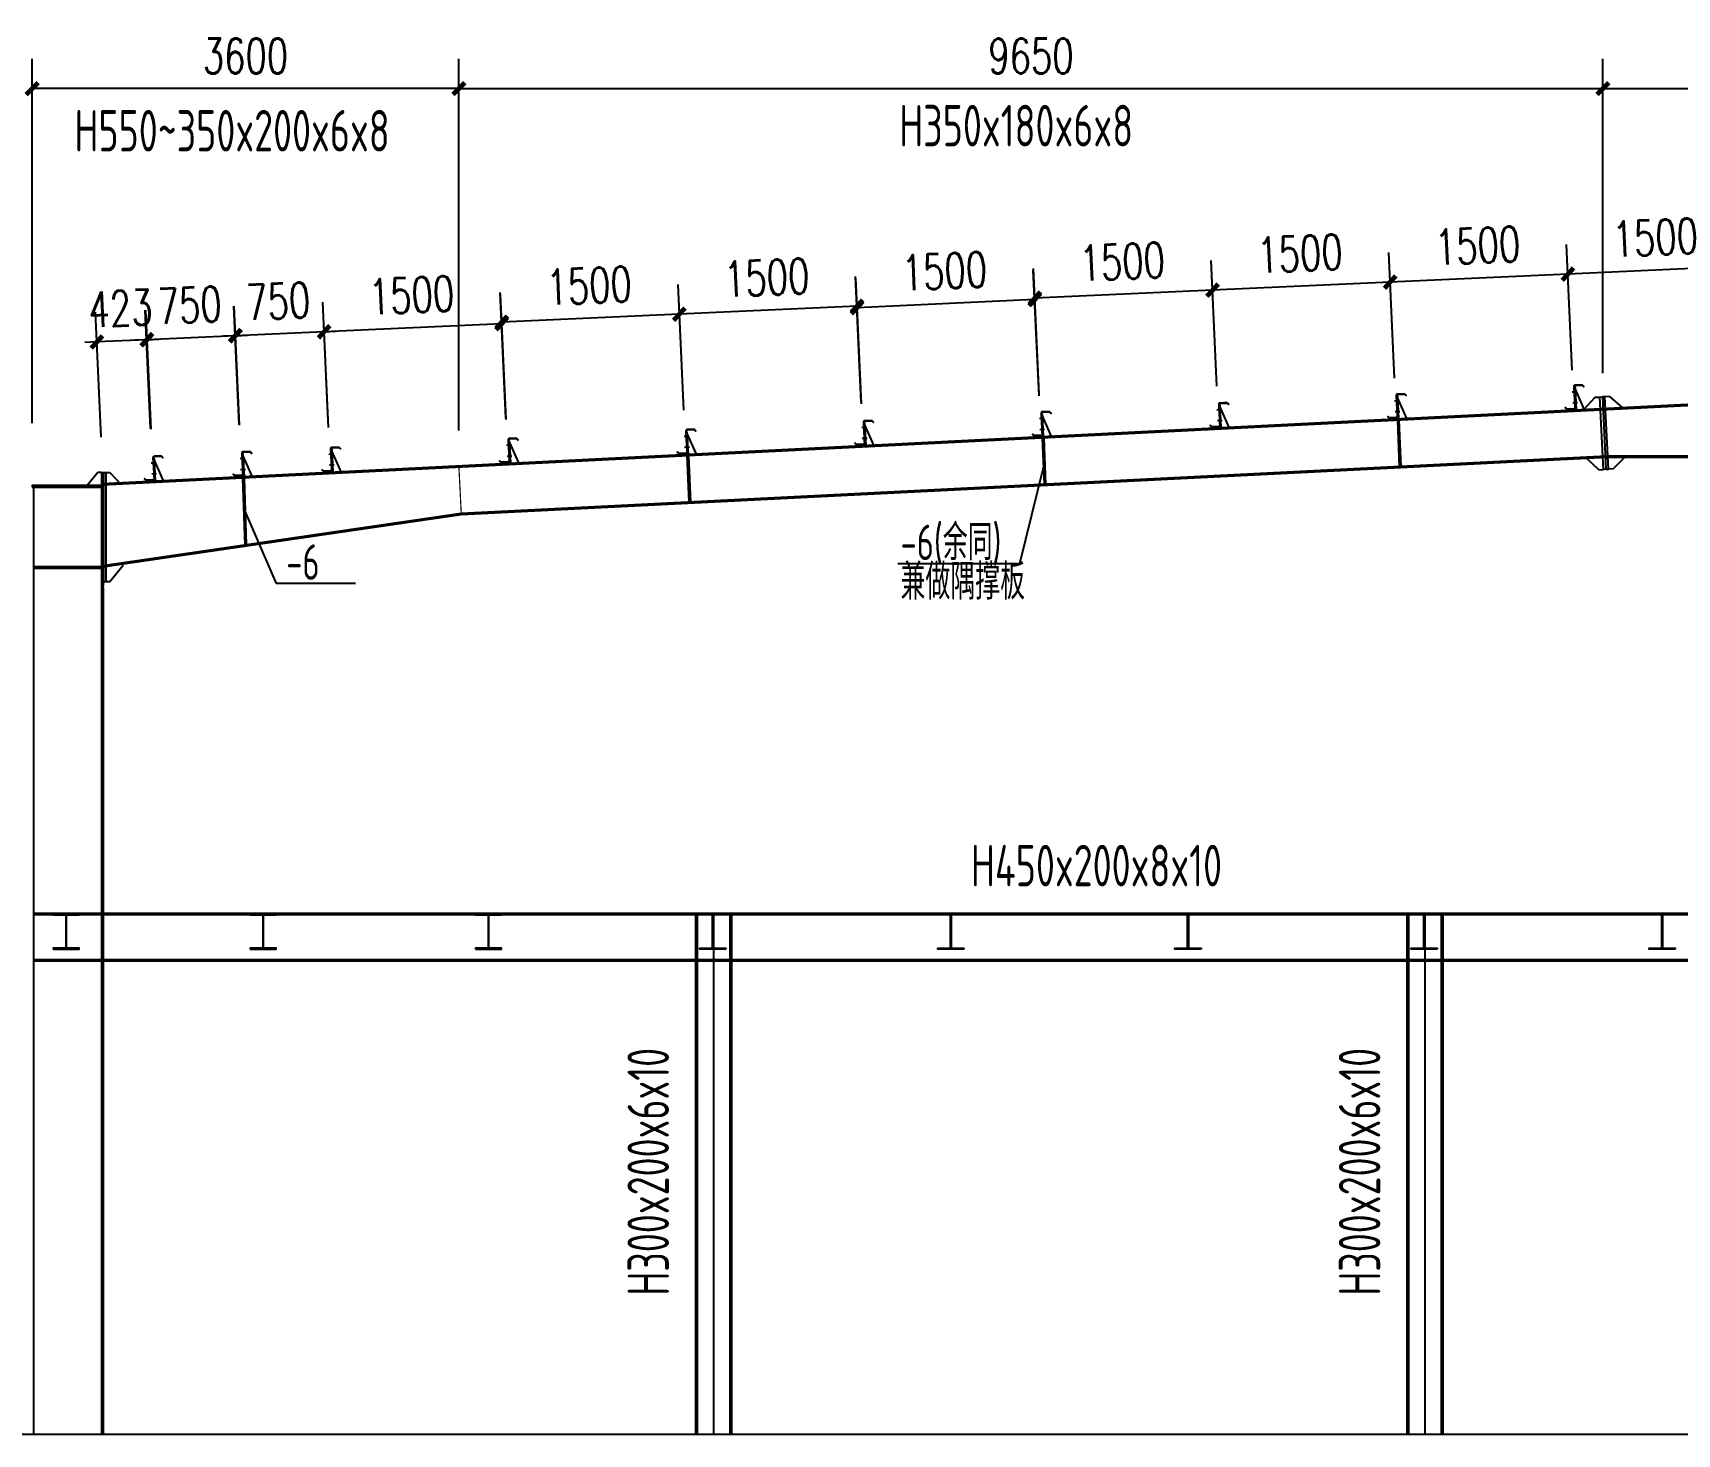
# Model space of a CAD drawing. Extents: x 180850 to 1400258, y 48356 to 327067.
# Drawn here: x 1297360 to 1311228, y 164274 to 176092 of the extents above; entities that cross this region are included whole.
import ezdxf

# ---------------------------------------------------------------- set-up
doc = ezdxf.new("R2010")
doc.units = 0
doc.header["$LTSCALE"] = 1000
for name, color, linetype in [('AXIS', 3, 'Continuous'), ('DOTE', 1, 'Continuous'), ('GL', 150, 'Continuous'), ('GZ', 50, 'Continuous'), ('LT', 27, 'Continuous'), ('PZ', 202, 'Continuous'), ('TEXT', 7, 'Continuous')]:
    doc.layers.add(name, color=color, linetype=linetype)
doc.styles.add('_TCH_DIM_T3', font='SIMPLEX', dxfattribs={"width": 0.705882, "bigfont": 'GBCBIG'})
doc.styles.add('TSSD_Norm', font='tssdeng.shx', dxfattribs={"bigfont": 'hztxt.shx'})
doc.dimstyles.new('TCH_100_1', dxfattribs={"dimtxt": 297.5, "dimasz": 100, "dimexe": 250, "dimexo": 300, "dimgap": 126.25, "dimtad": 1, "dimdec": 0, "dimzin": 0, "dimdsep": 46, "dimtxsty": '_TCH_DIM_T3', "dimblk": 'ARCHTICK', "dimcen": 0.09, "dimclrd": 126, "dimclre": 126, "dimclrt": 7, "dimazin": 2, "dimtfac": 1, "dimtdec": 0, "dimtix": 1, "dimtmove": 2, "dimatfit": 3, "dimfxl": 1, "dimtolj": 1, "dimtzin": 0, "dimarcsym": 0})

# ---------------------------------------------------------------- blocks, each defined once
blk = doc.blocks.new('_ArchTick')
at = {"color": 0, "linetype": 'ByBlock', "const_width": 0.4}
blk.add_lwpolyline([(-0.5, -0.5), (0.5, 0.5)], dxfattribs=at)
blk = doc.blocks.new('*D1932')
at = {"color": 126, "linetype": 'ByBlock', "lineweight": -2, "transparency": 16777216}
for p, q in [((1300953, 172739), (1300953, 175872)), ((1310603, 173222), (1310603, 175872)), ((1300953, 175622), (1310603, 175622))]:
    blk.add_line(p, q, dxfattribs=at)
at = {"layer": 'Defpoints', "color": 0, "linetype": 'ByBlock', "transparency": 16777216}
for p in [(1310603, 175622), (1310603, 172922), (1300953, 172439)]:
    blk.add_point(p, dxfattribs=at)
at = {"color": 126, "linetype": 'ByBlock', "lineweight": -2, "transparency": 16777216, "xscale": 100, "yscale": 100, "zscale": 100, "rotation": 180}
blk.add_blockref('_ArchTick', (1300953, 175622), dxfattribs=at)
at = {"color": 126, "linetype": 'ByBlock', "lineweight": -2, "transparency": 16777216, "xscale": 100, "yscale": 100, "zscale": 100}
blk.add_blockref('_ArchTick', (1310603, 175622), dxfattribs=at)
at = {"color": 7, "linetype": 'ByBlock', "transparency": 16777216, "insert": (1305778, 175897), "char_height": 297.5, "attachment_point": 5, "style": '_TCH_DIM_T3'}
blk.add_mtext('\\A1;9650', dxfattribs=at)
blk = doc.blocks.new('*D1933')
at = {"color": 126, "linetype": 'ByBlock', "lineweight": -2, "transparency": 16777216}
for p, q in [((1310603, 173222), (1310603, 175872)), ((1315103, 173965), (1315103, 175872)), ((1310603, 175622), (1315103, 175622))]:
    blk.add_line(p, q, dxfattribs=at)
at = {"layer": 'Defpoints', "color": 0, "linetype": 'ByBlock', "transparency": 16777216}
for p in [(1315103, 175622), (1315103, 173665), (1310603, 172922)]:
    blk.add_point(p, dxfattribs=at)
at = {"color": 126, "linetype": 'ByBlock', "lineweight": -2, "transparency": 16777216, "xscale": 100, "yscale": 100, "zscale": 100, "rotation": 180}
blk.add_blockref('_ArchTick', (1310603, 175622), dxfattribs=at)
at = {"color": 126, "linetype": 'ByBlock', "lineweight": -2, "transparency": 16777216, "xscale": 100, "yscale": 100, "zscale": 100}
blk.add_blockref('_ArchTick', (1315103, 175622), dxfattribs=at)
at = {"color": 7, "linetype": 'ByBlock', "transparency": 16777216, "insert": (1312853, 175897), "char_height": 297.5, "attachment_point": 5, "style": '_TCH_DIM_T3'}
blk.add_mtext('\\A1;4500', dxfattribs=at)
blk = doc.blocks.new('*D1936')
at = {"color": 126, "linetype": 'ByBlock', "lineweight": -2, "transparency": 16777216}
for p, q in [((1311842, 173315), (1311794, 174375)), ((1310343, 173248), (1310295, 174307)), ((1311805, 174125), (1310307, 174057))]:
    blk.add_line(p, q, dxfattribs=at)
at = {"layer": 'Defpoints', "color": 0, "linetype": 'ByBlock', "transparency": 16777216}
for p in [(1310307, 174057), (1310357, 172948, 0), (1311855, 173015, 0)]:
    blk.add_point(p, dxfattribs=at)
at = {"color": 126, "linetype": 'ByBlock', "lineweight": -2, "transparency": 16777216, "xscale": 100, "yscale": 100, "zscale": 100}
for p, rotation in [((1311805, 174125), 2.581565433477442), ((1310307, 174057), 182.5815654334774)]:
    blk.add_blockref('_ArchTick', p, dxfattribs=dict(at, rotation=rotation))
at = {"color": 7, "linetype": 'ByBlock', "transparency": 16777216, "insert": (1311044, 174366), "char_height": 297.5, "attachment_point": 5, "rotation": 2.5816, "style": '_TCH_DIM_T3'}
blk.add_mtext('\\A1;1500', dxfattribs=at)
blk = doc.blocks.new('*D1937')
at = {"color": 126, "linetype": 'ByBlock', "lineweight": -2, "transparency": 16777216}
for p, q in [((1308845, 173181), (1308797, 174239)), ((1310343, 173248), (1310295, 174307)), ((1310307, 174057), (1308808, 173990))]:
    blk.add_line(p, q, dxfattribs=at)
at = {"layer": 'Defpoints', "color": 0, "linetype": 'ByBlock', "transparency": 16777216}
for p in [(1308808, 173990), (1310357, 172948, 0), (1308858, 172882, 0)]:
    blk.add_point(p, dxfattribs=at)
at = {"color": 126, "linetype": 'ByBlock', "lineweight": -2, "transparency": 16777216, "xscale": 100, "yscale": 100, "zscale": 100}
for p, rotation in [((1308808, 173990), 182.5815654334774), ((1310307, 174057), 2.581565433477442)]:
    blk.add_blockref('_ArchTick', p, dxfattribs=dict(at, rotation=rotation))
at = {"color": 7, "linetype": 'ByBlock', "transparency": 16777216, "insert": (1309545, 174298), "char_height": 297.5, "attachment_point": 5, "rotation": 2.5816, "style": '_TCH_DIM_T3'}
blk.add_mtext('\\A1;1500', dxfattribs=at)
blk = doc.blocks.new('*D1939')
at = {"color": 126, "linetype": 'ByBlock', "lineweight": -2, "transparency": 16777216}
for p, q in [((1305846, 173031), (1305798, 174091)), ((1304348, 172964), (1304300, 174024)), ((1305810, 173842), (1304311, 173774))]:
    blk.add_line(p, q, dxfattribs=at)
at = {"layer": 'Defpoints', "color": 0, "linetype": 'ByBlock', "transparency": 16777216}
for p in [(1304311, 173774), (1304361, 172665, 0), (1305860, 172731, 0)]:
    blk.add_point(p, dxfattribs=at)
at = {"color": 126, "linetype": 'ByBlock', "lineweight": -2, "transparency": 16777216, "xscale": 100, "yscale": 100, "zscale": 100}
for p, rotation in [((1305810, 173842), 2.581565433477442), ((1304311, 173774), 182.5815654334774)]:
    blk.add_blockref('_ArchTick', p, dxfattribs=dict(at, rotation=rotation))
at = {"color": 7, "linetype": 'ByBlock', "transparency": 16777216, "insert": (1305048, 174083), "char_height": 297.5, "attachment_point": 5, "rotation": 2.5816, "style": '_TCH_DIM_T3'}
blk.add_mtext('\\A1;1500', dxfattribs=at)
blk = doc.blocks.new('*D1940')
at = {"color": 126, "linetype": 'ByBlock', "lineweight": -2, "transparency": 16777216}
for p, q in [((1302849, 172910), (1302801, 173969)), ((1304347, 172977), (1304299, 174037)), ((1304311, 173787), (1302812, 173719))]:
    blk.add_line(p, q, dxfattribs=at)
at = {"layer": 'Defpoints', "color": 0, "linetype": 'ByBlock', "transparency": 16777216}
for p in [(1302812, 173719), (1304361, 172677, 0), (1302862, 172611, 0)]:
    blk.add_point(p, dxfattribs=at)
at = {"color": 126, "linetype": 'ByBlock', "lineweight": -2, "transparency": 16777216, "xscale": 100, "yscale": 100, "zscale": 100}
for p, rotation in [((1302812, 173719), 182.5815654334774), ((1304311, 173787), 2.581565433477442)]:
    blk.add_blockref('_ArchTick', p, dxfattribs=dict(at, rotation=rotation))
at = {"color": 7, "linetype": 'ByBlock', "transparency": 16777216, "insert": (1303549, 174028), "char_height": 297.5, "attachment_point": 5, "rotation": 2.5816, "style": '_TCH_DIM_T3'}
blk.add_mtext('\\A1;1500', dxfattribs=at)
blk = doc.blocks.new('*D1941')
at = {"color": 126, "linetype": 'ByBlock', "lineweight": -2, "transparency": 16777216}
for p, q in [((1302849, 172910), (1302801, 173969)), ((1301350, 172843), (1301302, 173901)), ((1302812, 173719), (1301314, 173652))]:
    blk.add_line(p, q, dxfattribs=at)
at = {"layer": 'Defpoints', "color": 0, "linetype": 'ByBlock', "transparency": 16777216}
for p in [(1301314, 173652), (1301364, 172544, 0), (1302862, 172611, 0)]:
    blk.add_point(p, dxfattribs=at)
at = {"color": 126, "linetype": 'ByBlock', "lineweight": -2, "transparency": 16777216, "xscale": 100, "yscale": 100, "zscale": 100}
for p, rotation in [((1302812, 173719), 2.581565433477442), ((1301314, 173652), 182.5815654334774)]:
    blk.add_blockref('_ArchTick', p, dxfattribs=dict(at, rotation=rotation))
at = {"color": 7, "linetype": 'ByBlock', "transparency": 16777216, "insert": (1302051, 173960), "char_height": 297.5, "attachment_point": 5, "rotation": 2.5816, "style": '_TCH_DIM_T3'}
blk.add_mtext('\\A1;1500', dxfattribs=at)
blk = doc.blocks.new('*D1942')
at = {"color": 126, "linetype": 'ByBlock', "lineweight": -2, "transparency": 16777216}
for p, q in [((1299852, 172764), (1299804, 173821)), ((1301351, 172831), (1301303, 173889)), ((1301314, 173639), (1299816, 173571))]:
    blk.add_line(p, q, dxfattribs=at)
at = {"layer": 'Defpoints', "color": 0, "linetype": 'ByBlock', "transparency": 16777216}
for p in [(1299816, 173571), (1301364, 172531, 0), (1299866, 172464, 0)]:
    blk.add_point(p, dxfattribs=at)
at = {"color": 126, "linetype": 'ByBlock', "lineweight": -2, "transparency": 16777216, "xscale": 100, "yscale": 100, "zscale": 100}
for p, rotation in [((1299816, 173571), 182.5815654334774), ((1301314, 173639), 2.581565433477442)]:
    blk.add_blockref('_ArchTick', p, dxfattribs=dict(at, rotation=rotation))
at = {"color": 7, "linetype": 'ByBlock', "transparency": 16777216, "insert": (1300553, 173880), "char_height": 297.5, "attachment_point": 5, "rotation": 2.5816, "style": '_TCH_DIM_T3'}
blk.add_mtext('\\A1;1500', dxfattribs=at)
blk = doc.blocks.new('*D1943')
at = {"color": 126, "linetype": 'ByBlock', "lineweight": -2, "transparency": 16777216}
for p, q in [((1299100, 172789), (1299055, 173787)), ((1299850, 172817), (1299804, 173821)), ((1299066, 173538), (1298967, 173533)), ((1299816, 173571), (1299066, 173538)), ((1299816, 173571), (1299916, 173576))]:
    blk.add_line(p, q, dxfattribs=at)
at = {"layer": 'Defpoints', "color": 0, "linetype": 'ByBlock', "transparency": 16777216}
for p in [(1299066, 173538), (1299114, 172489, 0), (1299863, 172518, 0)]:
    blk.add_point(p, dxfattribs=at)
at = {"color": 126, "linetype": 'ByBlock', "lineweight": -2, "transparency": 16777216, "xscale": 100, "yscale": 100, "zscale": 100}
for p, rotation in [((1299816, 173571), 182.5815654334774), ((1299066, 173538), 2.581565433477452)]:
    blk.add_blockref('_ArchTick', p, dxfattribs=dict(at, rotation=rotation))
at = {"color": 7, "linetype": 'ByBlock', "transparency": 16777216, "insert": (1299429, 173829), "char_height": 297.5, "attachment_point": 5, "rotation": 2.5816, "style": '_TCH_DIM_T3'}
blk.add_mtext('\\A1;750', dxfattribs=at)
blk = doc.blocks.new('*D1944')
at = {"color": 126, "linetype": 'ByBlock', "lineweight": -2, "transparency": 16777216}
for p, q in [((1299103, 172784), (1299058, 173787)), ((1298353, 172755), (1298308, 173754)), ((1298320, 173504), (1298220, 173499)), ((1299069, 173538), (1298320, 173504)), ((1299069, 173538), (1299169, 173542))]:
    blk.add_line(p, q, dxfattribs=at)
at = {"layer": 'Defpoints', "color": 0, "linetype": 'ByBlock', "transparency": 16777216}
for p in [(1298320, 173504), (1298367, 172456, 0), (1299116, 172484, 0)]:
    blk.add_point(p, dxfattribs=at)
at = {"color": 126, "linetype": 'ByBlock', "lineweight": -2, "transparency": 16777216, "xscale": 100, "yscale": 100, "zscale": 100}
for p, rotation in [((1298320, 173504), 2.581565433477452), ((1299069, 173538), 182.5815654334774)]:
    blk.add_blockref('_ArchTick', p, dxfattribs=dict(at, rotation=rotation))
at = {"color": 7, "linetype": 'ByBlock', "transparency": 16777216, "insert": (1298682, 173796), "char_height": 297.5, "attachment_point": 5, "rotation": 2.5816, "style": '_TCH_DIM_T3'}
blk.add_mtext('\\A1;750', dxfattribs=at)
blk = doc.blocks.new('*D1945')
at = {"color": 126, "linetype": 'ByBlock', "lineweight": -2, "transparency": 16777216}
for p, q in [((1297935, 172683), (1297888, 173735)), ((1298356, 172750), (1298311, 173754)), ((1298322, 173504), (1297899, 173485)), ((1298322, 173504), (1298422, 173509)), ((1297899, 173485), (1297799, 173480))]:
    blk.add_line(p, q, dxfattribs=at)
at = {"layer": 'Defpoints', "color": 0, "linetype": 'ByBlock', "transparency": 16777216}
for p in [(1297899, 173485), (1298369, 172450, 0), (1297949, 172384, -4)]:
    blk.add_point(p, dxfattribs=at)
at = {"color": 126, "linetype": 'ByBlock', "lineweight": -2, "transparency": 16777216, "xscale": 100, "yscale": 100, "zscale": 100}
for p, rotation in [((1297899, 173485), 2.581565433477452), ((1298322, 173504), 182.5815654334774)]:
    blk.add_blockref('_ArchTick', p, dxfattribs=dict(at, rotation=rotation))
at = {"color": 7, "linetype": 'ByBlock', "transparency": 16777216, "insert": (1298098, 173769), "char_height": 297.5, "attachment_point": 5, "rotation": 2.5816, "style": '_TCH_DIM_T3'}
blk.add_mtext('\\A1;423', dxfattribs=at)
blk = doc.blocks.new('*D1946')
at = {"color": 126, "linetype": 'ByBlock', "lineweight": -2, "transparency": 16777216}
for p, q in [((1297353, 172800), (1297353, 175872)), ((1300953, 172739), (1300953, 175872)), ((1300953, 175622), (1297353, 175622))]:
    blk.add_line(p, q, dxfattribs=at)
at = {"layer": 'Defpoints', "color": 0, "linetype": 'ByBlock', "transparency": 16777216}
for p in [(1297353, 175622), (1297353, 172500), (1300953, 172439)]:
    blk.add_point(p, dxfattribs=at)
at = {"color": 126, "linetype": 'ByBlock', "lineweight": -2, "transparency": 16777216, "xscale": 100, "yscale": 100, "zscale": 100, "rotation": 180}
blk.add_blockref('_ArchTick', (1297353, 175622), dxfattribs=at)
at = {"color": 126, "linetype": 'ByBlock', "lineweight": -2, "transparency": 16777216, "xscale": 100, "yscale": 100, "zscale": 100}
blk.add_blockref('_ArchTick', (1300953, 175622), dxfattribs=at)
at = {"color": 7, "linetype": 'ByBlock', "transparency": 16777216, "insert": (1299153, 175897), "char_height": 297.5, "attachment_point": 5, "style": '_TCH_DIM_T3'}
blk.add_mtext('\\A1;3600', dxfattribs=at)
blk = doc.blocks.new('*D1947')
at = {"color": 126, "linetype": 'ByBlock', "lineweight": -2, "transparency": 16777216}
for p, q in [((1308845, 173180), (1308797, 174239)), ((1307346, 173113), (1307299, 174172)), ((1308808, 173990), (1307310, 173922))]:
    blk.add_line(p, q, dxfattribs=at)
at = {"layer": 'Defpoints', "color": 0, "linetype": 'ByBlock', "transparency": 16777216}
for p in [(1307310, 173922), (1307360, 172813, 0), (1308858, 172880, 0)]:
    blk.add_point(p, dxfattribs=at)
at = {"color": 126, "linetype": 'ByBlock', "lineweight": -2, "transparency": 16777216, "xscale": 100, "yscale": 100, "zscale": 100}
for p, rotation in [((1308808, 173990), 2.581565433477442), ((1307310, 173922), 182.5815654334774)]:
    blk.add_blockref('_ArchTick', p, dxfattribs=dict(at, rotation=rotation))
at = {"color": 7, "linetype": 'ByBlock', "transparency": 16777216, "insert": (1308047, 174231), "char_height": 297.5, "attachment_point": 5, "rotation": 2.5816, "style": '_TCH_DIM_T3'}
blk.add_mtext('\\A1;1500', dxfattribs=at)
blk = doc.blocks.new('*D1948')
at = {"color": 126, "linetype": 'ByBlock', "lineweight": -2, "transparency": 16777216}
for p, q in [((1305848, 173046), (1305800, 174104)), ((1307346, 173113), (1307299, 174172)), ((1307310, 173922), (1305811, 173855))]:
    blk.add_line(p, q, dxfattribs=at)
at = {"layer": 'Defpoints', "color": 0, "linetype": 'ByBlock', "transparency": 16777216}
for p in [(1305811, 173855), (1307360, 172813, 0), (1305861, 172746, 0)]:
    blk.add_point(p, dxfattribs=at)
at = {"color": 126, "linetype": 'ByBlock', "lineweight": -2, "transparency": 16777216, "xscale": 100, "yscale": 100, "zscale": 100}
for p, rotation in [((1305811, 173855), 182.5815654334774), ((1307310, 173922), 2.581565433477442)]:
    blk.add_blockref('_ArchTick', p, dxfattribs=dict(at, rotation=rotation))
at = {"color": 7, "linetype": 'ByBlock', "transparency": 16777216, "insert": (1306548, 174163), "char_height": 297.5, "attachment_point": 5, "rotation": 2.5816, "style": '_TCH_DIM_T3'}
blk.add_mtext('\\A1;1500', dxfattribs=at)

msp = doc.modelspace()

# ---------------------------------------------------------------- linework, layer by layer
at = {"layer": 'AXIS'}
for p, q in [((1305884.88, 172435.91, 4), (1305680.12, 171613.13, -15.98)), ((1299148.36, 172057.88, 4.64), (1299411.24, 171446.64, -15.45)), ((1305680.12, 171613.13, -15.98), (1304654.03, 171613.13, -15.98)), ((1300080.99, 171446.64, -15.45), (1299411.24, 171446.64, -15.45))]:
    msp.add_line(p, q, dxfattribs=at)
at = {"layer": 'DOTE'}
for p, q in [((1303102.6, 164273.51, 4.14), (1303102.6, 168653.5, 4.14)), ((1309102.6, 164273.51, 4), (1309102.6, 168653.5, 4)), ((1295920.96, 164273.51, 4), (1334374.25, 164273.51, 4))]:
    msp.add_line(p, q, dxfattribs=at)
at = {"layer": 'GL'}
for p, q in [((1315102.6, 173134.49, 4), (1297945.92, 172276.66, 4)), ((1315102.6, 173146.51, 4), (1297946.16, 172288.69, 4)), ((1310636.5, 172522.7, 4), (1300972.72, 172039.52, 4)), ((1310637.1, 172510.72, 4), (1300973.32, 172027.53, 4)), ((1314842.44, 172521.93, 8.27), (1310636.45, 172523.53, 4)), ((1314842.45, 172510.73, 9.5), (1310637.05, 172511.55, 4)), ((1300971.85, 172039.44, 4), (1297948.6, 171596.61, 4)), ((1300971.85, 172039.44, 4), (1297948.6, 171596.61, 4)), ((1300973.32, 172027.53, 4), (1297948.6, 171584.53, 4)), ((1300973.32, 172027.53, 4), (1297948.6, 171584.53, 4)), ((1332852.59, 168663.51, 3.8), (1297366.6, 168663.48, 3.37)), ((1332852.6, 168653.51, 3.8), (1297366.6, 168653.48, 3.37)), ((1332852.7, 168273.51, 0.44), (1297366.6, 168273.49, 21.49)), ((1332852.71, 168263.51, 0.44), (1297366.6, 168263.49, 21.49))]:
    msp.add_line(p, q, dxfattribs=at)
for points, elevation in [([(1308871.24, 172822.91), (1308881.62, 172823.46), (1308897.79, 172435.79), (1308887.42, 172435.23)], 4), ([(1305874.99, 172673.1), (1305885.36, 172673.65), (1305901.53, 172285.97), (1305891.16, 172285.42)], 4), ([(1302878.73, 172523.28), (1302889.1, 172523.84), (1302905.27, 172136.16), (1302894.9, 172135.61)], 4), ([(1299130.83, 172335.87), (1299141.2, 172336.42), (1299159.9, 171775.61), (1299149.53, 171775.06)], 4), ([(1297531.06, 168363.51), (1297751.06, 168363.51), (1297751.06, 168373.51), (1297647.91, 168373.51), (1297644.06, 168378.51), (1297644.06, 168648.86), (1297647.91, 168653.51), (1297751.06, 168653.51), (1297751.06, 168663.51), (1297531.06, 168663.51), (1297531.06, 168653.51), (1297634.06, 168653.51), (1297638.06, 168649.02), (1297638.06, 168378.51), (1297634.06, 168373.51), (1297531.06, 168373.51), (1297531.06, 168363.51)], 3.73), ([(1299192.6, 168363.51), (1299412.6, 168363.51), (1299412.6, 168373.51), (1299309.45, 168373.51), (1299305.6, 168378.51), (1299305.6, 168648.86), (1299309.45, 168653.51), (1299412.6, 168653.51), (1299412.6, 168663.51), (1299192.6, 168663.51), (1299192.6, 168653.51), (1299295.6, 168653.51), (1299299.6, 168649.02), (1299299.6, 168378.51), (1299295.6, 168373.51), (1299192.6, 168373.51), (1299192.6, 168363.51)], 3.73), ([(1301092.6, 168363.51), (1301312.6, 168363.51), (1301312.6, 168373.51), (1301209.45, 168373.51), (1301205.6, 168378.51), (1301205.6, 168648.86), (1301209.45, 168653.51), (1301312.6, 168653.51), (1301312.6, 168663.51), (1301092.6, 168663.51), (1301092.6, 168653.51), (1301195.6, 168653.51), (1301199.6, 168649.02), (1301199.6, 168378.51), (1301195.6, 168373.51), (1301092.6, 168373.51), (1301092.6, 168363.51)], 3.73), ([(1303204.41, 168363.51), (1302984.41, 168363.51), (1302984.41, 168373.51), (1303087.56, 168373.51), (1303091.41, 168378.51), (1303091.41, 168648.86), (1303087.56, 168653.51), (1302984.41, 168653.51), (1302984.41, 168663.51), (1303204.41, 168663.51), (1303204.41, 168653.51), (1303101.41, 168653.51), (1303097.41, 168649.02), (1303097.41, 168378.51), (1303101.41, 168373.51), (1303204.41, 168373.51), (1303204.41, 168363.51)], 3.7), ([(1305212.6, 168363.51), (1304992.6, 168363.51), (1304992.6, 168373.51), (1305095.75, 168373.51), (1305099.6, 168378.51), (1305099.6, 168648.86), (1305095.75, 168653.51), (1304992.6, 168653.51), (1304992.6, 168663.51), (1305212.6, 168663.51), (1305212.6, 168653.51), (1305109.6, 168653.51), (1305105.6, 168649.02), (1305105.6, 168378.51), (1305109.6, 168373.51), (1305212.6, 168373.51), (1305212.6, 168363.51)], 4), ([(1307212.6, 168363.51), (1306992.6, 168363.51), (1306992.6, 168373.51), (1307095.75, 168373.51), (1307099.6, 168378.51), (1307099.6, 168648.86), (1307095.75, 168653.51), (1306992.6, 168653.51), (1306992.6, 168663.51), (1307212.6, 168663.51), (1307212.6, 168653.51), (1307109.6, 168653.51), (1307105.6, 168649.02), (1307105.6, 168378.51), (1307109.6, 168373.51), (1307212.6, 168373.51), (1307212.6, 168363.51)], 4), ([(1309204.41, 168363.51), (1308984.41, 168363.51), (1308984.41, 168373.51), (1309087.56, 168373.51), (1309091.41, 168378.51), (1309091.41, 168648.86), (1309087.56, 168653.51), (1308984.41, 168653.51), (1308984.41, 168663.51), (1309204.41, 168663.51), (1309204.41, 168653.51), (1309101.41, 168653.51), (1309097.41, 168649.02), (1309097.41, 168378.51), (1309101.41, 168373.51), (1309204.41, 168373.51), (1309204.41, 168363.51)], 3.67), ([(1311212.68, 168363.51), (1310992.68, 168363.51), (1310992.68, 168373.51), (1311095.83, 168373.51), (1311099.68, 168378.51), (1311099.68, 168648.86), (1311095.83, 168653.51), (1310992.68, 168653.51), (1310992.68, 168663.51), (1311212.68, 168663.51), (1311212.68, 168653.51), (1311109.68, 168653.51), (1311105.68, 168649.02), (1311105.68, 168378.51), (1311109.68, 168373.51), (1311212.68, 168373.51), (1311212.68, 168363.51)], 4)]:
    msp.add_lwpolyline(points, close=True, dxfattribs=dict(at, elevation=elevation))
at = {"layer": 'GL', "color": 6, "const_width": 10, "elevation": 4}
msp.add_lwpolyline([(1300952.75, 172438.97), (1300973.33, 172027.48)], dxfattribs=at)
at = {"layer": 'GZ'}
for p, q in [((1297366.6, 164273.51, 6.09), (1297366.6, 172259.51, 1.91)), ((1297938.6, 171588.81, -5.86), (1297366.6, 171588.81, -1.87)), ((1297938.6, 171588.81, -5.86), (1297366.6, 171588.81, -1.87)), ((1297938.6, 171574.81, -5.86), (1297366.6, 171574.81, -1.87)), ((1297938.6, 171574.81, -5.86), (1297366.6, 171574.81, -1.87)), ((1297938.6, 171414.81, -1.97), (1297938.6, 164273.51, 2.08)), ((1297952.6, 171414.81, -1.97), (1297952.6, 164273.51, 2.08)), ((1302952.59, 164273.51, 8.04), (1302952.59, 168653.51, 3.69)), ((1302966.59, 164273.51, 8.04), (1302966.59, 168653.51, 3.73)), ((1303238.59, 168653.51, -0.81), (1303238.59, 164273.51, 4.03)), ((1303252.59, 168653.51, -0.81), (1303252.59, 164273.51, 4.03)), ((1308952.59, 164273.51, 8.01), (1308952.59, 168653.51, 3.66)), ((1308966.59, 164273.51, 8.01), (1308966.59, 168653.51, 3.7)), ((1309238.59, 168653.51, -0.84), (1309238.59, 164273.51, 4)), ((1309252.59, 168653.51, -0.84), (1309252.59, 164273.51, 4))]:
    msp.add_line(p, q, dxfattribs=at)
at = {"layer": 'GZ', "elevation": 0.03}
msp.add_lwpolyline([(1297352.6, 172259.51), (1297938.6, 172259.51), (1297938.6, 172273.51), (1297352.6, 172273.51)], close=True, dxfattribs=at)
at = {"layer": 'LT', "color": 1, "linetype": 'Continuous'}
for p, q in [((1308884.97, 172988.08), (1308845.11, 172986.09)), ((1308884.97, 172988.08), (1308845.11, 172986.09)), ((1310383.1, 173062.98), (1310343.24, 173060.99)), ((1310383.1, 173062.98), (1310343.24, 173060.99)), ((1310387.67, 172971.58), (1310347.81, 172969.59)), ((1310387.67, 172971.58), (1310347.81, 172969.59)), ((1305888.71, 172838.27), (1305848.85, 172836.27)), ((1305888.71, 172838.27), (1305848.85, 172836.27)), ((1307386.84, 172913.17), (1307346.98, 172911.18)), ((1307386.84, 172913.17), (1307346.98, 172911.18)), ((1307391.41, 172821.77), (1307351.55, 172819.77)), ((1307391.41, 172821.77), (1307351.55, 172819.77)), ((1308889.54, 172896.67), (1308849.68, 172894.68)), ((1308889.54, 172896.67), (1308849.68, 172894.68)), ((1302892.45, 172688.45), (1302852.6, 172686.46)), ((1302892.45, 172688.45), (1302852.6, 172686.46)), ((1304390.58, 172763.36), (1304350.73, 172761.37)), ((1304390.58, 172763.36), (1304350.73, 172761.37)), ((1304395.15, 172671.95), (1304355.3, 172669.96)), ((1304395.15, 172671.95), (1304355.3, 172669.96)), ((1305893.28, 172746.86), (1305853.42, 172744.87)), ((1305893.28, 172746.86), (1305853.42, 172744.87)), ((1299896.2, 172538.64), (1299856.34, 172536.65)), ((1299896.2, 172538.64), (1299856.34, 172536.65)), ((1301394.32, 172613.55), (1301354.47, 172611.55)), ((1301394.32, 172613.55), (1301354.47, 172611.55)), ((1302897.02, 172597.05), (1302857.17, 172595.05)), ((1302897.02, 172597.05), (1302857.17, 172595.05)), ((1298398.07, 172463.73), (1298358.21, 172461.74)), ((1298398.07, 172463.73), (1298358.21, 172461.74)), ((1299147.13, 172501.19), (1299107.28, 172499.19)), ((1299147.13, 172501.19), (1299107.28, 172499.19)), ((1299151.7, 172409.78), (1299111.85, 172407.79)), ((1299151.7, 172409.78), (1299111.85, 172407.79)), ((1299900.77, 172447.23), (1299860.91, 172445.24)), ((1299900.77, 172447.23), (1299860.91, 172445.24)), ((1301398.89, 172522.14), (1301359.04, 172520.15)), ((1301398.89, 172522.14), (1301359.04, 172520.15)), ((1298402.64, 172372.33), (1298362.78, 172370.33)), ((1298402.64, 172372.33), (1298362.78, 172370.33))]:
    msp.add_line(p, q, dxfattribs=at)
at = {"layer": 'LT'}
for points in [[(1310360.78, 173106.66, -0.41421356), (1310370.27, 173117.15), (1310425.95, 173119.94), (1310440.07, 173107.16), (1310442.09, 173109.38), (1310427.05, 173122.99), (1310367.12, 173120, 0.41421356), (1310357.63, 173109.51), (1310366.47, 172932.73, -0.41421356), (1310356.98, 172922.24), (1310301.3, 172919.46), (1310287.18, 172932.24), (1310285.16, 172930.01), (1310300.2, 172916.4), (1310360.13, 172919.4, 0.41421356), (1310369.62, 172929.89), (1310360.78, 173106.66)], [(1307364.52, 172956.85, -0.41421356), (1307374.01, 172967.34), (1307429.7, 172970.12), (1307443.82, 172957.35), (1307445.83, 172959.57), (1307430.79, 172973.18), (1307370.86, 172970.18, 0.41421356), (1307361.38, 172959.7), (1307370.21, 172782.92, -0.41421356), (1307360.73, 172772.43), (1307305.04, 172769.65), (1307290.92, 172782.42), (1307288.91, 172780.2), (1307303.95, 172766.59), (1307363.87, 172769.59, 0.41421356), (1307373.36, 172780.07), (1307364.52, 172956.85)], [(1308862.65, 173031.76, -0.41421356), (1308872.14, 173042.24), (1308927.83, 173045.03), (1308941.95, 173032.25), (1308943.96, 173034.48), (1308928.92, 173048.09), (1308868.99, 173045.09, 0.41421356), (1308859.5, 173034.6), (1308868.34, 172857.83, -0.41421356), (1308858.85, 172847.34), (1308803.17, 172844.55), (1308789.05, 172857.33), (1308787.03, 172855.1), (1308802.08, 172841.5), (1308862, 172844.49, 0.41421356), (1308871.49, 172854.98), (1308862.65, 173031.76)], [(1304368.26, 172807.04, -0.41421356), (1304377.75, 172817.53), (1304433.44, 172820.31), (1304447.56, 172807.53), (1304449.57, 172809.76), (1304434.53, 172823.37), (1304374.61, 172820.37, 0.41421356), (1304365.12, 172809.88), (1304373.96, 172633.11, -0.41421356), (1304364.47, 172622.62), (1304308.78, 172619.83), (1304294.66, 172632.61), (1304292.65, 172630.39), (1304307.69, 172616.78), (1304367.62, 172619.77, 0.41421356), (1304377.1, 172630.26), (1304368.26, 172807.04)], [(1305866.39, 172881.94, -0.41421356), (1305875.88, 172892.43), (1305931.57, 172895.22), (1305945.69, 172882.44), (1305947.7, 172884.67), (1305932.66, 172898.27), (1305872.73, 172895.28, 0.41421356), (1305863.25, 172884.79), (1305872.09, 172708.01, -0.41421356), (1305862.6, 172697.53), (1305806.91, 172694.74), (1305792.79, 172707.52), (1305790.78, 172705.29), (1305805.82, 172691.68), (1305865.74, 172694.68, 0.41421356), (1305875.23, 172705.17), (1305866.39, 172881.94)], [(1301372.01, 172657.23, -0.41421356), (1301381.5, 172667.71), (1301437.18, 172670.5), (1301451.3, 172657.72), (1301453.32, 172659.95), (1301438.27, 172673.56), (1301378.35, 172670.56, 0.41421356), (1301368.86, 172660.07), (1301377.7, 172483.29, -0.41421356), (1301368.21, 172472.81), (1301312.52, 172470.02), (1301298.4, 172482.8), (1301296.39, 172480.57), (1301311.43, 172466.96), (1301371.36, 172469.96, 0.41421356), (1301380.85, 172480.45), (1301372.01, 172657.23)], [(1302870.14, 172732.13, -0.41421356), (1302879.62, 172742.62), (1302935.31, 172745.4), (1302949.43, 172732.63), (1302951.44, 172734.85), (1302936.4, 172748.46), (1302876.48, 172745.47, 0.41421356), (1302866.99, 172734.98), (1302875.83, 172558.2, -0.41421356), (1302866.34, 172547.71), (1302810.65, 172544.93), (1302796.53, 172557.7), (1302794.52, 172555.48), (1302809.56, 172541.87), (1302869.49, 172544.87, 0.41421356), (1302878.97, 172555.35), (1302870.14, 172732.13)], [(1299124.81, 172544.87, -0.41421356), (1299134.3, 172555.35), (1299189.99, 172558.14), (1299204.11, 172545.36), (1299206.12, 172547.59), (1299191.08, 172561.2), (1299131.16, 172558.2, 0.41421356), (1299121.67, 172547.71), (1299130.51, 172370.93, -0.41421356), (1299121.02, 172360.45), (1299065.33, 172357.66), (1299051.21, 172370.44), (1299049.2, 172368.21), (1299064.24, 172354.6), (1299124.17, 172357.6, 0.41421356), (1299133.65, 172368.09), (1299124.81, 172544.87)], [(1299873.88, 172582.32, -0.41421356), (1299883.37, 172592.81), (1299939.05, 172595.59), (1299953.17, 172582.82), (1299955.19, 172585.04), (1299940.15, 172598.65), (1299880.22, 172595.65, 0.41421356), (1299870.73, 172585.17), (1299879.57, 172408.39, -0.41421356), (1299870.08, 172397.9), (1299814.4, 172395.12), (1299800.28, 172407.89), (1299798.26, 172405.67), (1299813.3, 172392.06), (1299873.23, 172395.05, 0.41421356), (1299882.72, 172405.54), (1299873.88, 172582.32)], [(1298375.75, 172507.41, -0.41421356), (1298385.24, 172517.9), (1298440.93, 172520.68), (1298455.05, 172507.91), (1298457.06, 172510.13), (1298442.02, 172523.74), (1298382.09, 172520.75, 0.41421356), (1298372.6, 172510.26), (1298381.44, 172333.48, -0.41421356), (1298371.95, 172322.99), (1298316.27, 172320.21), (1298302.15, 172332.98), (1298300.13, 172330.76), (1298315.18, 172317.15), (1298375.1, 172320.15, 0.41421356), (1298384.59, 172330.63), (1298375.75, 172507.41)]]:
    msp.add_lwpolyline(points, format="xyb", dxfattribs=at)
at = {"layer": 'LT', "elevation": 4}
for points in [[(1310361.03, 173101.67), (1310367.02, 173101.97), (1310376.61, 172910.21), (1310370.62, 172909.91)], [(1310367.52, 173091.98), (1310376.61, 172910.21), (1310446.51, 172913.7)], [(1307364.77, 172951.86), (1307370.76, 172952.16), (1307380.35, 172760.4), (1307374.36, 172760.1)], [(1307371.26, 172942.17), (1307380.35, 172760.4), (1307450.25, 172763.89)], [(1308862.9, 173026.76), (1308868.89, 173027.06), (1308878.48, 172835.3), (1308872.49, 172835)], [(1308869.39, 173017.08), (1308878.48, 172835.3), (1308948.38, 172838.8)], [(1305866.64, 172876.95), (1305872.63, 172877.25), (1305882.22, 172685.49), (1305876.23, 172685.19)], [(1305873.13, 172867.26), (1305882.22, 172685.49), (1305952.12, 172688.99)], [(1302870.39, 172727.14), (1302876.38, 172727.44), (1302885.97, 172535.68), (1302879.97, 172535.38)], [(1302876.88, 172717.45), (1302885.97, 172535.68), (1302955.86, 172539.17)], [(1304368.51, 172802.04), (1304374.51, 172802.34), (1304384.09, 172610.58), (1304378.1, 172610.28)], [(1304375.01, 172792.36), (1304384.09, 172610.58), (1304453.99, 172614.08)], [(1299125.06, 172539.87), (1299131.06, 172540.17), (1299140.64, 172348.41), (1299134.65, 172348.11)], [(1299131.56, 172530.18), (1299140.64, 172348.41), (1299210.54, 172351.91)], [(1299874.13, 172577.33), (1299880.12, 172577.63), (1299889.71, 172385.86), (1299883.72, 172385.56)], [(1299880.62, 172567.64), (1299889.71, 172385.86), (1299959.61, 172389.36)], [(1301372.26, 172652.23), (1301378.25, 172652.53), (1301387.84, 172460.77), (1301381.84, 172460.47)], [(1301378.75, 172642.54), (1301387.84, 172460.77), (1301457.74, 172464.27)], [(1298376, 172502.42), (1298381.99, 172502.72), (1298391.58, 172310.96), (1298385.59, 172310.66)], [(1298382.49, 172492.73), (1298391.58, 172310.96), (1298461.48, 172314.45)]]:
    msp.add_lwpolyline(points, close=True, dxfattribs=at)
at = {"layer": 'LT', "color": 1, "linetype": 'Continuous'}
for points in [[(1308862.5, 172974.69), (1308861.28, 172999.15), (1308871.49, 172975.14), (1308870.27, 172999.6)], [(1308862.5, 172974.69), (1308861.28, 172999.15), (1308871.49, 172975.14), (1308870.27, 172999.6)], [(1310360.63, 173049.6), (1310359.4, 173074.06), (1310369.62, 173050.05), (1310368.39, 173074.51)], [(1310360.63, 173049.6), (1310359.4, 173074.06), (1310369.62, 173050.05), (1310368.39, 173074.51)], [(1310363.98, 172982.65), (1310365.2, 172958.19), (1310372.96, 172983.1), (1310374.19, 172958.64)], [(1310363.98, 172982.65), (1310365.2, 172958.19), (1310372.96, 172983.1), (1310374.19, 172958.64)], [(1305866.24, 172824.88), (1305865.02, 172849.34), (1305875.23, 172825.33), (1305874.01, 172849.79)], [(1305866.24, 172824.88), (1305865.02, 172849.34), (1305875.23, 172825.33), (1305874.01, 172849.79)], [(1307364.37, 172899.79), (1307363.15, 172924.25), (1307373.36, 172900.24), (1307372.14, 172924.7)], [(1307364.37, 172899.79), (1307363.15, 172924.25), (1307373.36, 172900.24), (1307372.14, 172924.7)], [(1307367.72, 172832.84), (1307368.94, 172808.38), (1307376.71, 172833.29), (1307377.93, 172808.83)], [(1307367.72, 172832.84), (1307368.94, 172808.38), (1307376.71, 172833.29), (1307377.93, 172808.83)], [(1308865.85, 172907.75), (1308867.07, 172883.29), (1308874.84, 172908.2), (1308876.06, 172883.74)], [(1308865.85, 172907.75), (1308867.07, 172883.29), (1308874.84, 172908.2), (1308876.06, 172883.74)], [(1302869.99, 172675.07), (1302868.76, 172699.53), (1302878.97, 172675.52), (1302877.75, 172699.98)], [(1302869.99, 172675.07), (1302868.76, 172699.53), (1302878.97, 172675.52), (1302877.75, 172699.98)], [(1304368.11, 172749.97), (1304366.89, 172774.43), (1304377.1, 172750.42), (1304375.88, 172774.88)], [(1304368.11, 172749.97), (1304366.89, 172774.43), (1304377.1, 172750.42), (1304375.88, 172774.88)], [(1304371.46, 172683.03), (1304372.68, 172658.57), (1304380.45, 172683.48), (1304381.67, 172659.02)], [(1304371.46, 172683.03), (1304372.68, 172658.57), (1304380.45, 172683.48), (1304381.67, 172659.02)], [(1305869.59, 172757.93), (1305870.81, 172733.47), (1305878.58, 172758.38), (1305879.8, 172733.92)], [(1305869.59, 172757.93), (1305870.81, 172733.47), (1305878.58, 172758.38), (1305879.8, 172733.92)], [(1299873.73, 172525.26), (1299872.51, 172549.72), (1299882.72, 172525.7), (1299881.49, 172550.16)], [(1299873.73, 172525.26), (1299872.51, 172549.72), (1299882.72, 172525.7), (1299881.49, 172550.16)], [(1301371.86, 172600.16), (1301370.63, 172624.62), (1301380.85, 172600.61), (1301379.62, 172625.07)], [(1301371.86, 172600.16), (1301370.63, 172624.62), (1301380.85, 172600.61), (1301379.62, 172625.07)], [(1301375.2, 172533.22), (1301376.43, 172508.76), (1301384.19, 172533.66), (1301385.42, 172509.2)], [(1301375.2, 172533.22), (1301376.43, 172508.76), (1301384.19, 172533.66), (1301385.42, 172509.2)], [(1302873.33, 172608.12), (1302874.56, 172583.66), (1302882.32, 172608.57), (1302883.54, 172584.11)], [(1302873.33, 172608.12), (1302874.56, 172583.66), (1302882.32, 172608.57), (1302883.54, 172584.11)], [(1298375.6, 172450.35), (1298374.38, 172474.81), (1298384.59, 172450.8), (1298383.37, 172475.26)], [(1298375.6, 172450.35), (1298374.38, 172474.81), (1298384.59, 172450.8), (1298383.37, 172475.26)], [(1299124.66, 172487.8), (1299123.44, 172512.26), (1299133.65, 172488.25), (1299132.43, 172512.71)], [(1299124.66, 172487.8), (1299123.44, 172512.26), (1299133.65, 172488.25), (1299132.43, 172512.71)], [(1299128.01, 172420.86), (1299129.23, 172396.4), (1299137, 172421.31), (1299138.22, 172396.85)], [(1299128.01, 172420.86), (1299129.23, 172396.4), (1299137, 172421.31), (1299138.22, 172396.85)], [(1299877.08, 172458.31), (1299878.3, 172433.85), (1299886.06, 172458.76), (1299887.29, 172434.3)], [(1299877.08, 172458.31), (1299878.3, 172433.85), (1299886.06, 172458.76), (1299887.29, 172434.3)], [(1298378.95, 172383.4), (1298380.17, 172358.94), (1298387.94, 172383.85), (1298389.16, 172359.39)], [(1298378.95, 172383.4), (1298380.17, 172358.94), (1298387.94, 172383.85), (1298389.16, 172359.39)]]:
    msp.add_solid(points, dxfattribs=at)
at = {"layer": 'PZ'}
for p, q in [((1310537.68, 173018.39, 2), (1310437.96, 172913.28, -0.02)), ((1310537.68, 173018.39, 2), (1310437.96, 172913.28, -0.02)), ((1310537.68, 173018.39, 2), (1310577.63, 173020.39, 2)), ((1310537.68, 173018.39, 2), (1310577.63, 173020.39, 2)), ((1310657.53, 173024.38, 2), (1310617.58, 173022.38, 2)), ((1310657.53, 173024.38, 2), (1310617.58, 173022.38, 2)), ((1310657.53, 173024.38, 2), (1310767.23, 172929.74, -0.02)), ((1310657.53, 173024.38, 2), (1310767.23, 172929.74, -0.02)), ((1310568.2, 172407.9, 4), (1310465.51, 172502.89, 4)), ((1310568.2, 172407.9, 4), (1310465.51, 172502.89, 4)), ((1310568.2, 172407.9, 4), (1310608.15, 172409.9, 4)), ((1310568.2, 172407.9, 4), (1310608.15, 172409.9, 4)), ((1310688.05, 172413.89, 4), (1310648.1, 172411.89, 4)), ((1310688.05, 172413.89, 4), (1310648.1, 172411.89, 4)), ((1310688.05, 172413.89, 4), (1310784.59, 172509.54, 4)), ((1310688.05, 172413.89, 4), (1310784.59, 172509.54, 4)), ((1297908.6, 172383.51, -1.97), (1297816.23, 172273.51, -1.97)), ((1297938.6, 172383.51, -1.97), (1297908.6, 172383.51, -1.97)), ((1297938.6, 172383.51, -1.97), (1297908.6, 172383.51, -1.97)), ((1297938.6, 172383.51, -1.97), (1297938.6, 171414.81, -1.97)), ((1297938.6, 172383.51, -1.97), (1297978.6, 172383.51, -1.97)), ((1297958.6, 171464.81, -1.97), (1297958.6, 172383.51, -1.97)), ((1297978.6, 172383.51, -1.97), (1298008.59, 172384.11, -1.97)), ((1297978.6, 172383.51, -1.97), (1298008.59, 172384.11, -1.97)), ((1297978.6, 171464.81, -1.97), (1297978.6, 172383.51, -1.97)), ((1298008.59, 172384.11, -1.97), (1298105.03, 172283.53, -1.97)), ((1298008.6, 171464.81, -1.97), (1298121.75, 171601.44, -1.97)), ((1297952.6, 171414.81, -5.83), (1297958.6, 171464.81, -1.97)), ((1297958.6, 171464.81, -1.97), (1297978.6, 171464.81, -1.97)), ((1297958.6, 171464.81, -1.97), (1297978.6, 171464.81, -1.97)), ((1297978.6, 171464.81, -1.97), (1298008.6, 171464.81, -1.97)), ((1297938.6, 171414.81, -1.97), (1297952.6, 171414.81, -5.83))]:
    msp.add_line(p, q, dxfattribs=at)
at = {"layer": 'PZ', "elevation": 4}
for points in [[(1310628.13, 172410.9), (1310608.15, 172409.9), (1310577.63, 173020.39), (1310597.6, 173021.38)], [(1310628.13, 172410.9), (1310608.15, 172409.9), (1310577.63, 173020.39), (1310597.6, 173021.38)], [(1310628.13, 172410.9), (1310648.1, 172411.89), (1310617.58, 173022.38), (1310597.6, 173021.38)], [(1310628.13, 172410.9), (1310648.1, 172411.89), (1310617.58, 173022.38), (1310597.6, 173021.38)]]:
    msp.add_lwpolyline(points, close=True, dxfattribs=at)

# ---------------------------------------------------------------- texts
at = {"layer": 'TEXT', "style": 'TSSD_Norm', "width": 0.7}
for s, p in [('H550~350x200x6x8', (1297710.4, 175091.51, 4)), ('H350x180x6x8', (1304667.1, 175134.44, 4)), ('H450x200x8x10', (1305271.86, 168893.57, 4.34))]:
    msp.add_text(s, height=350, dxfattribs=at).set_placement(p)
for s, height, rotation, p in [('-6(余同)', 300, 360, (1304678.08, 171645.22, -15.98)), ('-6', 300, 360, (1299496.52, 171478.74, -15.45)), ('兼做隅撑板', 300, 360, (1304678.08, 171312.32, -15.98)), ('H300x200x6x10', 350, 90, (1302724.88, 165441.29, 10.44)), ('H300x200x6x10', 350, 90, (1308724.88, 165441.29, 10.29))]:
    msp.add_text(s, height=height, rotation=rotation, dxfattribs=at).set_placement(p)

# ---------------------------------------------------------------- dimensions: what is measured, and where the dimension line sits
at = {"linetype": 'ByBlock'}
for base, p1, p2, angle, picture, middle in [((1297352.6, 175621.67, 4), (1300952.75, 172438.97, 4), (1297352.6, 172499.85, 4), 180, '*D1946', (1299152.67, 175896.67, 4)), ((1308808.26, 173989.63, 4), (1310356.73, 172948.44, 4), (1308858.22, 172881.59, 4), 2.581565, '*D1937', (1309545.11, 174298.14, 4)), ((1310306.74, 174057.2, 4), (1311855.24, 173015.29, 4), (1310356.73, 172948.44, 4), 2.581565, '*D1936', (1311043.59, 174365.7, 4)), ((1305811.33, 173854.51, 4), (1307359.8, 172813.32, 4), (1305861.29, 172746.47, 4), 2.581565, '*D1948', (1306548.18, 174163.01, 4)), ((1307309.81, 173922.07, 4), (1308858.31, 172880.16, 4), (1307359.8, 172813.32, 4), 2.581565, '*D1947', (1308046.66, 174230.58, 4)), ((1302812.14, 173719.29, 4), (1304360.64, 172677.38, 4), (1302862.13, 172610.53, 4), 2.581565, '*D1940', (1303548.99, 174027.79, 4)), ((1304311.17, 173774.07, 4), (1305859.7, 172731.45, 4), (1304361.19, 172664.6, 4), 2.581565, '*D1939', (1305048.02, 174082.57, 4)), ((1299815.74, 173571.38, 4), (1301364.18, 172530.91, 4), (1299865.67, 172464.06, 4), 2.581565, '*D1942', (1300552.59, 173879.89, 4)), ((1301313.67, 173651.72, 4), (1302862.13, 172610.53, 4), (1301363.62, 172543.68, 4), 2.581565, '*D1941', (1302050.52, 173960.23, 4)), ((1297898.93, 173484.96, 4), (1298369.44, 172450.22, 4), (1297948.6, 172383.51, -0.03), 2.581565, '*D1945', (1298098.05, 173769.22, 4)), ((1298319.57, 173503.93, 4), (1299116.35, 172483.89, 4), (1298366.83, 172455.58, 4), 2.581565, '*D1944', (1298681.81, 173795.54, 4)), ((1299066.47, 173537.6, 4), (1299863.25, 172517.57, 4), (1299113.74, 172489.25, 4), 2.581565, '*D1943', (1299428.72, 173829.21, 4))]:
    dim = msp.add_linear_dim(base=base, p1=p1, p2=p2, angle=angle, dimstyle='TCH_100_1', dxfattribs=at)
    dim.commit()
    dim.dimension.update_dxf_attribs({"geometry": picture, "text_midpoint": middle})
for base, p1, p2, picture, middle in [((1310602.6, 175621.67, 4), (1300952.75, 172438.97, 4), (1310602.6, 172921.51, 4), '*D1932', (1305777.67, 175896.67, 4)), ((1315102.6, 175621.67, 4), (1310602.6, 172921.51, 4), (1315102.6, 173664.82, 4), '*D1933', (1312852.6, 175896.67, 4))]:
    dim = msp.add_linear_dim(base=base, p1=p1, p2=p2, dimstyle='TCH_100_1', dxfattribs=at)
    dim.commit()
    dim.dimension.update_dxf_attribs({"geometry": picture, "text_midpoint": middle})

doc.saveas('drawing.dxf')
